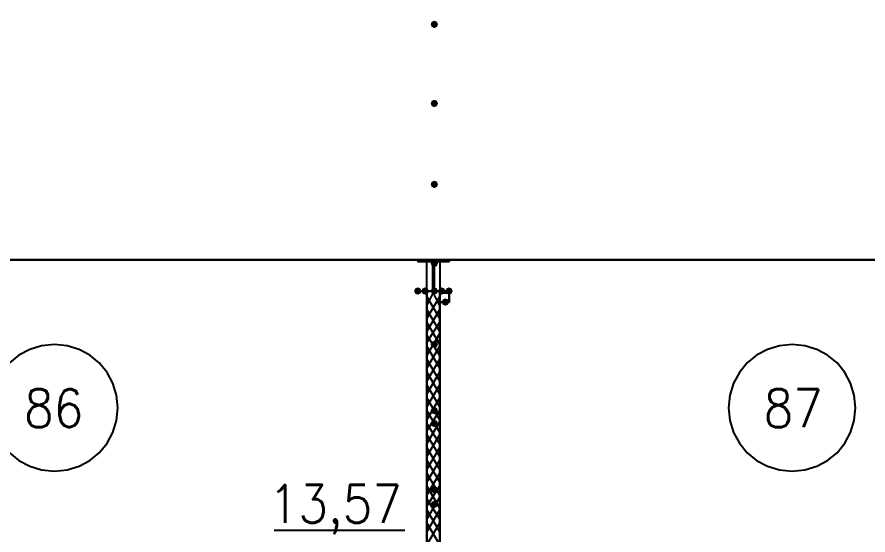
# Model space of a CAD drawing. Header units: millimetres. Extents: x 0 to 420, y 0 to 297.
# Drawn here: x 280.76 to 300.34, y 152.12 to 164.04 of the extents above; entities that cross this region are included whole.
import ezdxf

# ---------------------------------------------------------------- set-up
doc = ezdxf.new("R2010")
doc.units = ezdxf.units.MM
doc.layers.get('0').update_dxf_attribs({"linetype": 'CONTINUOUS'})
doc.styles.get("Standard").update_dxf_attribs({"font": 'STANDARD'})

msp = doc.modelspace()

# ---------------------------------------------------------------- hatches: boundary and pattern name
at = {"true_color": 0x000007}
for points in [[(290.449, 163.872333), (290.424129, 163.812537), (290.364333, 163.787667), (290.304537, 163.812537), (290.279667, 163.872333), (290.304537, 163.932129), (290.364333, 163.957), (290.424129, 163.932129)], [(290.449, 162.052), (290.424129, 161.992204), (290.364333, 161.967333), (290.304537, 161.992204), (290.279667, 162.052), (290.304537, 162.111796), (290.364333, 162.136667), (290.424129, 162.111796)], [(290.449, 160.189333), (290.424129, 160.129537), (290.364333, 160.104667), (290.304537, 160.129537), (290.279667, 160.189333), (290.304537, 160.249129), (290.364333, 160.274), (290.424129, 160.249129)], [(290.449, 158.369), (290.424129, 158.309204), (290.364333, 158.284333), (290.304537, 158.309204), (290.279667, 158.369), (290.304537, 158.428796), (290.364333, 158.453667), (290.424129, 158.428796)], [(290.068, 157.734), (290.043129, 157.674204), (289.983333, 157.649333), (289.923537, 157.674204), (289.898667, 157.734), (289.923537, 157.793796), (289.983333, 157.818667), (290.043129, 157.793796)], [(290.237333, 157.734), (290.212463, 157.674204), (290.152667, 157.649333), (290.092871, 157.674204), (290.068, 157.734), (290.092871, 157.793796), (290.152667, 157.818667), (290.212462, 157.793796)], [(290.449, 157.734), (290.424129, 157.674204), (290.364333, 157.649333), (290.304537, 157.674204), (290.279667, 157.734), (290.304537, 157.793796), (290.364333, 157.818667), (290.424129, 157.793796)], [(290.618333, 157.734), (290.593463, 157.674204), (290.533667, 157.649333), (290.473871, 157.674204), (290.449, 157.734), (290.473871, 157.793796), (290.533667, 157.818667), (290.593462, 157.793796)], [(290.787667, 157.734), (290.762796, 157.674204), (290.703, 157.649333), (290.643204, 157.674204), (290.618333, 157.734), (290.643204, 157.793796), (290.703, 157.818667), (290.762796, 157.793796)], [(290.703, 157.48), (290.678129, 157.420204), (290.618333, 157.395333), (290.558538, 157.420204), (290.533667, 157.48), (290.558537, 157.539796), (290.618333, 157.564667), (290.678129, 157.539796)], [(290.449, 156.506333), (290.424129, 156.446537), (290.364333, 156.421667), (290.304537, 156.446537), (290.279667, 156.506333), (290.304537, 156.566129), (290.364333, 156.591), (290.424129, 156.566129)], [(290.449, 154.982333), (290.424129, 154.922537), (290.364333, 154.897667), (290.304537, 154.922537), (290.279667, 154.982333), (290.304537, 155.042129), (290.364333, 155.067), (290.424129, 155.042129)], [(290.449, 154.686), (290.424129, 154.626204), (290.364333, 154.601333), (290.304537, 154.626204), (290.279667, 154.686), (290.304537, 154.745796), (290.364333, 154.770667), (290.424129, 154.745796)], [(290.449, 153.162), (290.424129, 153.102204), (290.364333, 153.077333), (290.304537, 153.102204), (290.279667, 153.162), (290.304537, 153.221796), (290.364333, 153.246667), (290.424129, 153.221796)], [(290.449, 152.823333), (290.424129, 152.763537), (290.364333, 152.738667), (290.304537, 152.763537), (290.279667, 152.823333), (290.304537, 152.883129), (290.364333, 152.908), (290.424129, 152.883129)]]:
    msp.add_hatch(color=0, dxfattribs=at).paths.add_polyline_path(points, flags=0)

# ---------------------------------------------------------------- linework, layer by layer
at = {"color": 0, "true_color": 0x000008}
msp.add_lwpolyline([(255.185333, 158.453667), (376.639667, 158.453667), (376.639667, 169.291), (255.185333, 169.291)], close=True, dxfattribs=at)
at = {"color": 0, "true_color": 0x0000ab}
for points in [[(273.092333, 158.453667), (273.092333, 151.765), (290.195, 151.765), (290.195, 158.453667)], [(290.491333, 151.765), (307.594, 151.765), (307.594, 158.453667), (290.491333, 158.453667)]]:
    msp.add_lwpolyline(points, close=True, dxfattribs=at)
at = {"color": 0, "true_color": 0x000007}
for points in [[(289.983333, 158.453667), (289.983333, 158.411333)], [(290.152667, 158.453667), (290.152667, 158.411333)], [(290.364333, 158.453667), (290.364333, 157.734)], [(290.533667, 158.453667), (290.533667, 158.411333)], [(290.703, 158.453667), (290.703, 158.411333)], [(290.195, 157.691667), (290.237333, 157.734)], [(290.195, 157.395333), (290.364333, 157.734)], [(290.195, 157.734), (290.195, 151.765)], [(290.491333, 151.765), (290.491333, 157.734), (290.195, 157.734)], [(290.491333, 157.395333), (290.322, 157.734)], [(290.491333, 157.691667), (290.449, 157.734)], [(290.618333, 157.734), (290.618333, 157.691667)], [(290.195, 157.099), (290.491333, 157.607)], [(290.491333, 157.099), (290.195, 157.607)], [(290.195, 156.802667), (290.491333, 157.310667)], [(290.491333, 156.802667), (290.195, 157.310667)], [(290.195, 156.548667), (290.491333, 157.014333)], [(290.491333, 156.506333), (290.195, 157.014333)], [(290.195, 156.252333), (290.491333, 156.760333)], [(290.491333, 156.252333), (290.195, 156.718)], [(283.083, 155.045833), (283.053328, 155.340175), (282.968227, 155.614326), (282.83357, 155.862413), (282.65523, 156.078563), (282.43908, 156.256903), (282.190993, 156.39156), (281.916842, 156.476661), (281.6225, 156.506333), (281.328158, 156.476661), (281.054007, 156.39156), (280.80592, 156.256903), (280.58977, 156.078563), (280.41143, 155.862413), (280.276773, 155.614326), (280.191672, 155.340175), (280.162, 155.045833)], [(290.195, 155.956), (290.491333, 156.464)], [(290.491333, 155.956), (290.195, 156.464)], [(300.058667, 155.045833), (300.028995, 155.340175), (299.943893, 155.614326), (299.809236, 155.862413), (299.630896, 156.078563), (299.414746, 156.256903), (299.166659, 156.39156), (298.892508, 156.476661), (298.598167, 156.506333), (298.303825, 156.476661), (298.029674, 156.39156), (297.781587, 156.256903), (297.565437, 156.078563), (297.387097, 155.862413), (297.25244, 155.614326), (297.167339, 155.340175), (297.137667, 155.045833)], [(290.195, 155.659667), (290.491333, 156.167667)], [(290.491333, 155.659667), (290.195, 156.167667)], [(290.195, 155.363333), (290.491333, 155.871333)], [(290.491333, 155.363333), (290.195, 155.871333)], [(290.195, 155.067), (290.491333, 155.575)], [(290.491333, 155.067), (290.195, 155.575)], [(290.195, 154.770667), (290.491333, 155.278667)], [(290.491333, 154.770667), (290.195, 155.278667)], [(280.162, 155.045833), (280.191672, 154.751492), (280.276773, 154.477341), (280.41143, 154.229254), (280.58977, 154.013104), (280.80592, 153.834764), (281.054007, 153.700107), (281.328158, 153.615005), (281.6225, 153.585333), (281.916842, 153.615005), (282.190993, 153.700107), (282.43908, 153.834764), (282.65523, 154.013104), (282.83357, 154.229254), (282.968227, 154.477341), (283.053328, 154.751492), (283.083, 155.045833)], [(290.195, 154.516667), (290.491333, 154.982333)], [(290.491333, 154.474333), (290.195, 154.982333)], [(297.137667, 155.045833), (297.167339, 154.751492), (297.25244, 154.477341), (297.387097, 154.229254), (297.565437, 154.013104), (297.781587, 153.834764), (298.029674, 153.700107), (298.303825, 153.615005), (298.598167, 153.585333), (298.892508, 153.615005), (299.166659, 153.700107), (299.414746, 153.834764), (299.630896, 154.013104), (299.809236, 154.229254), (299.943893, 154.477341), (300.028995, 154.751492), (300.058667, 155.045833)], [(290.195, 154.220333), (290.491333, 154.728333)], [(290.491333, 154.220333), (290.195, 154.686)], [(290.195, 153.924), (290.491333, 154.432)], [(290.491333, 153.924), (290.195, 154.432)], [(290.195, 153.627667), (290.491333, 154.135667)], [(290.491333, 153.627667), (290.195, 154.135667)], [(290.195, 153.331333), (290.491333, 153.839333)], [(290.491333, 153.331333), (290.195, 153.839333)], [(290.195, 153.035), (290.491333, 153.543)], [(290.491333, 153.035), (290.195, 153.543)], [(290.195, 152.781), (290.491333, 153.246667)], [(290.491333, 152.738667), (290.195, 153.246667)], [(290.195, 152.484667), (290.491333, 152.992667)], [(290.491333, 152.484667), (290.195, 152.950333)], [(290.195, 152.188333), (290.491333, 152.696333)], [(290.491333, 152.188333), (290.195, 152.696333)], [(290.195, 151.892), (290.491333, 152.4)], [(290.491333, 151.892), (290.195, 152.4)], [(286.681333, 152.230667), (289.687, 152.230667)]]:
    msp.add_lwpolyline(points, dxfattribs=at)
for points in [[(290.703, 158.453667), (289.983333, 158.453667), (289.983333, 158.411333), (290.322, 158.411333), (290.322, 157.734), (289.983333, 157.734), (290.703, 157.734), (290.364333, 157.734), (290.364333, 158.411333), (290.703, 158.411333)], [(290.703, 157.734), (290.491333, 157.734), (290.491333, 157.48), (290.703, 157.48)], [(290.703, 157.691667), (290.703, 157.48), (290.491333, 157.48), (290.491333, 157.691667)]]:
    msp.add_lwpolyline(points, close=True, dxfattribs=at)

# ---------------------------------------------------------------- texts
at = {"color": 0, "true_color": 0x000007, "char_height": 0.872032, "attachment_point": 1}
for s, insert, width in [('86', (280.924007, 155.473362), 1.06581688), ('87', (297.941986, 155.473362), 1.06581688), ('13,57', (286.554326, 153.272032), 2.56764984)]:
    msp.add_mtext(s, dxfattribs=dict(at, insert=insert, width=width))

doc.saveas('drawing.dxf')
